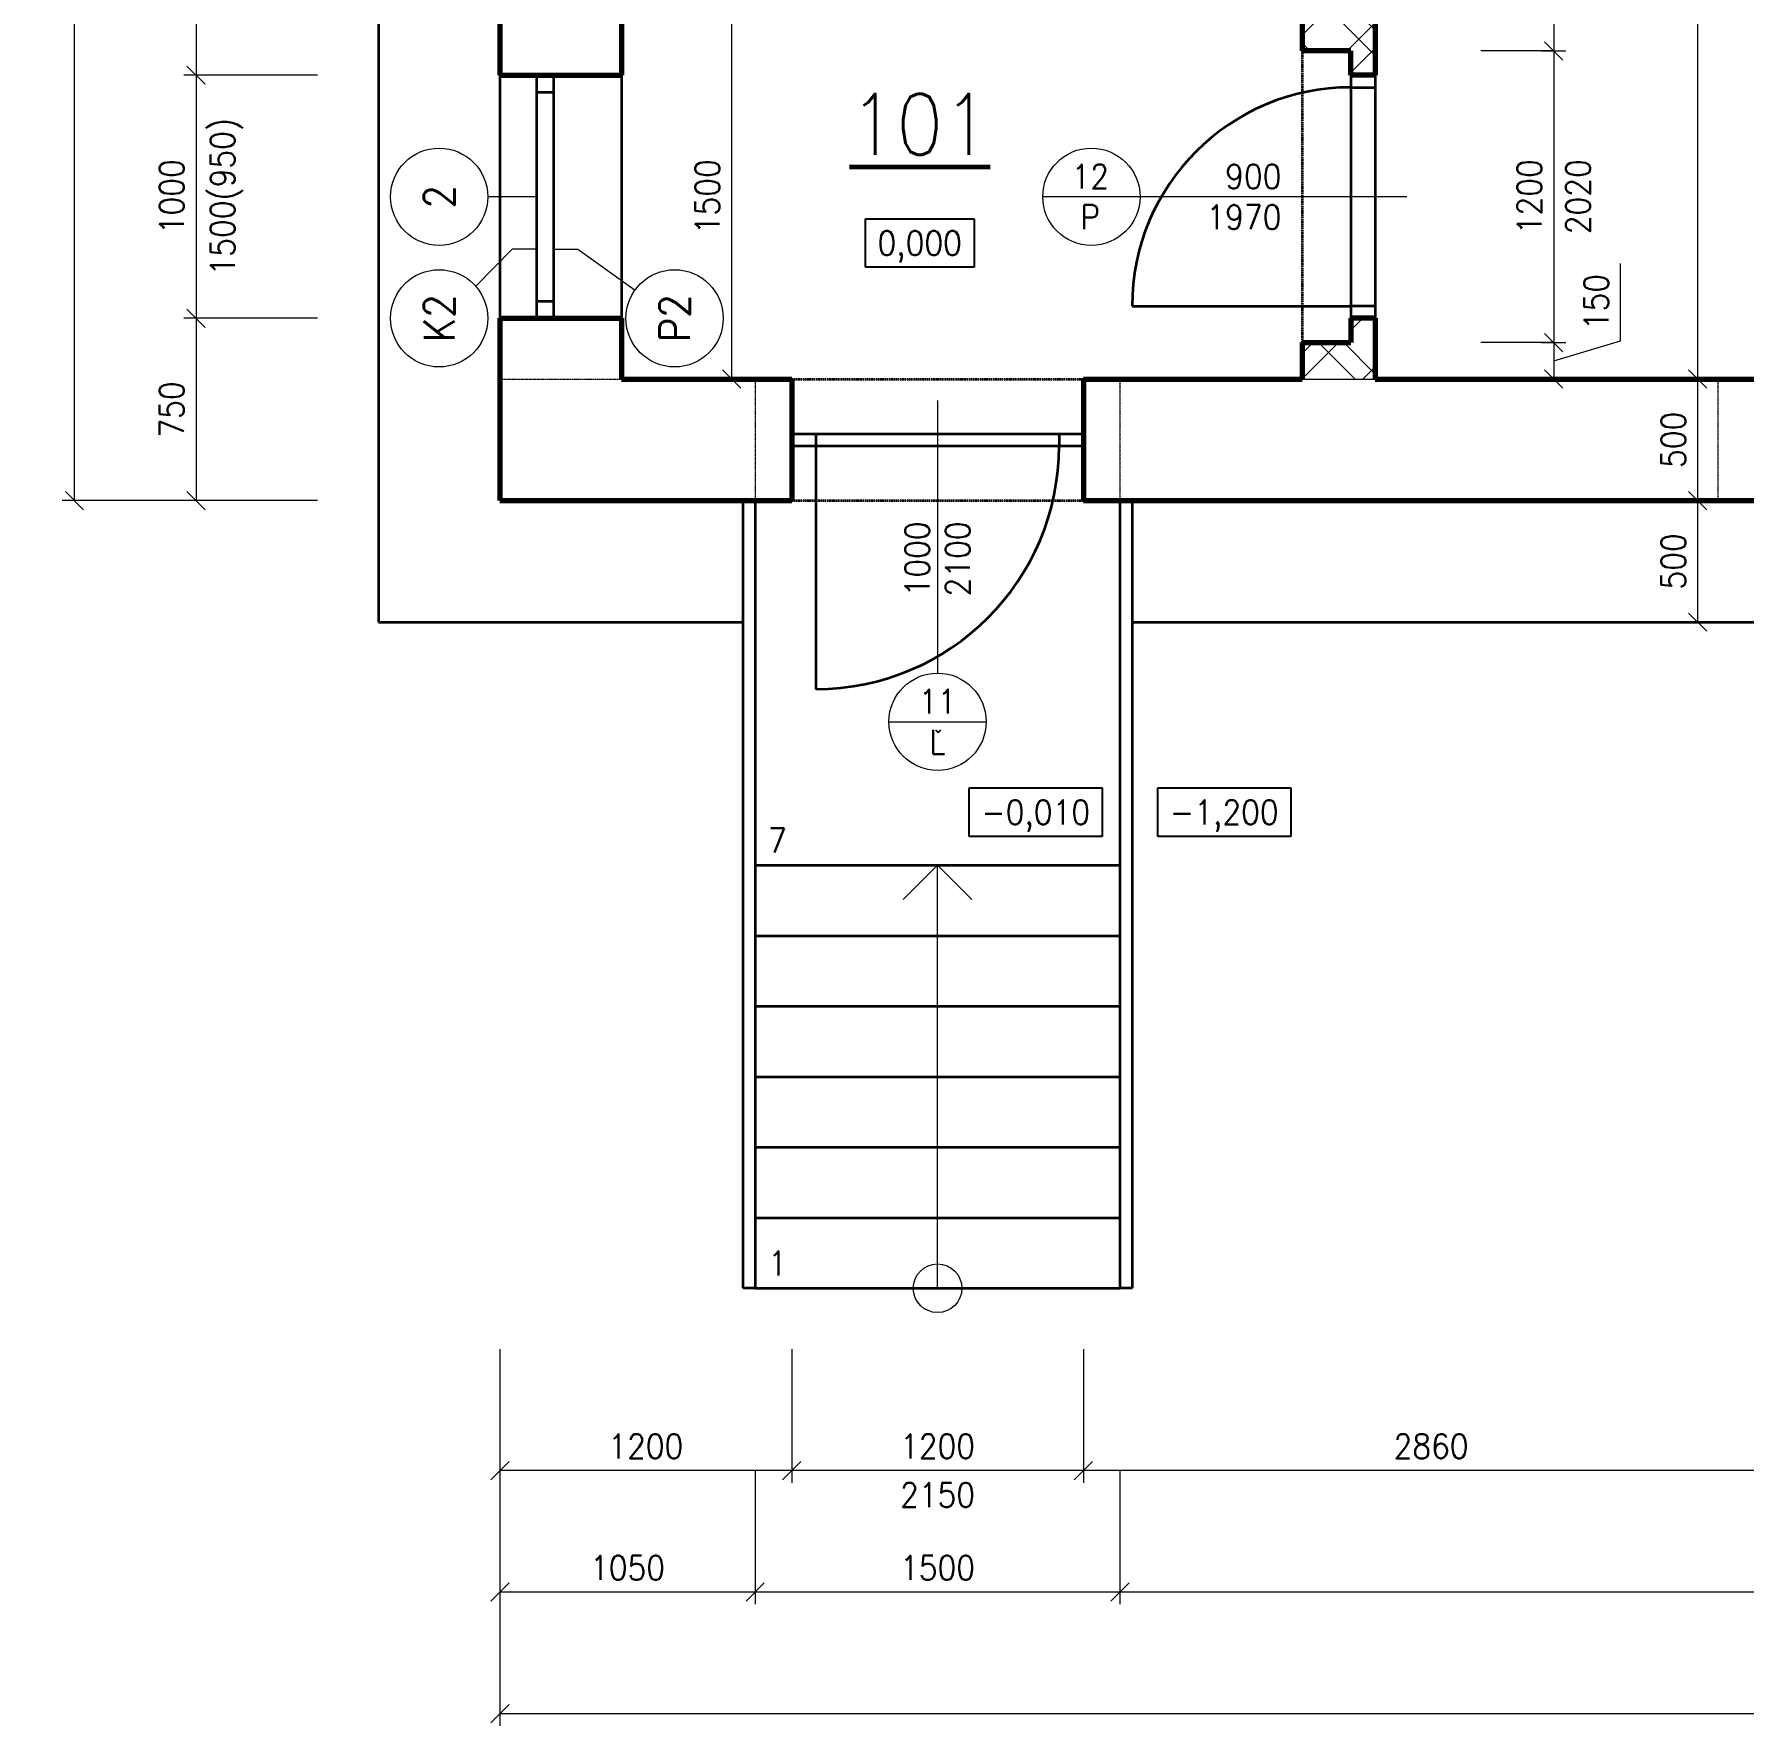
# Model space of a CAD drawing. Header units: inches. Extents: x 9237 to 46843, y 639 to 18394.
# Drawn here: x 9237 to 16269, y 639 to 7597 of the extents above; entities that cross this region are included whole.
import ezdxf

# ---------------------------------------------------------------- set-up
doc = ezdxf.new("R2010")
doc.units = ezdxf.units.IN
doc.header["$LTSCALE"] = 0.25
doc.header["$MEASUREMENT"] = 0
doc.linetypes.add('ACAD_ISO05W100', pattern=[33, 24, -3, 0, -3, 0, -3])
doc.linetypes.add('ACAD_ISO10W100', pattern=[18, 12, -3, 0, -3])
for name, color, linetype, lineweight in [('0.18', 51, 'Continuous', 18), ('0.25', 255, 'Continuous', 25), ('0.35', 6, 'Continuous', 35), ('0.6', 10, 'Continuous', 60), ('0.7', 30, 'Continuous', 70)]:
    doc.layers.add(name, color=color, linetype=linetype, lineweight=lineweight)
doc.styles.add('MyTextStyle', font='romans.shx', dxfattribs={"width": 0.9})
doc.dimstyles.new('Standard SK ext', dxfattribs={"dimtxt": 100, "dimasz": 75, "dimexe": 50, "dimexo": 0, "dimgap": 50, "dimtad": 1, "dimdec": 0, "dimrnd": 5, "dimzin": 0, "dimdsep": 46, "dimtxsty": 'MyTextStyle', "dimblk": 'OBLIQUE', "dimcen": 0, "dimclrd": 51, "dimclre": 51, "dimadec": 0, "dimazin": 0, "dimtfac": 1, "dimtdec": 0, "dimtofl": 0, "dimtmove": 0, "dimatfit": 2, "dimfxl": 500, "dimfxlon": 1, "dimtolj": 1, "dimtzin": 0, "dimlwd": 18, "dimlwe": 18, "dimarcsym": 0})
doc.dimstyles.new('Standard SK int', dxfattribs={"dimtxt": 100, "dimasz": 75, "dimexe": 50, "dimexo": 0, "dimgap": 50, "dimtad": 1, "dimdec": 0, "dimrnd": 5, "dimzin": 0, "dimtxsty": 'MyTextStyle', "dimblk": 'OBLIQUE', "dimcen": 0, "dimclrd": 51, "dimclre": 51, "dimadec": 0, "dimazin": 1, "dimtm": 1e-09, "dimtfac": 1, "dimtdec": 0, "dimtofl": 0, "dimtmove": 0, "dimatfit": 2, "dimfxl": 50, "dimfxlon": 1, "dimtfill": 1, "dimtfillclr": 250, "dimtolj": 1, "dimtzin": 0, "dimlwd": 18, "dimlwe": 18, "dimarcsym": 0})

# ---------------------------------------------------------------- blocks, each defined once
blk = doc.blocks.new('_Oblique')
at = {"color": 0, "linetype": 'ByBlock', "lineweight": -2}
blk.add_line((-0.5, -0.5), (0.5, 0.5), dxfattribs=at)
blk = doc.blocks.new('*D7')
at = {"layer": '0.25', "color": 51, "linetype": 'Continuous', "lineweight": 18, "transparency": 16777216}
for p, q in [((11153.1, 9205.2), (11153.1, 9305.2)), ((11653.1, 9205.2), (11653.1, 9305.2)), ((11653.1, 9255.2), (11153.1, 9255.2))]:
    blk.add_line(p, q, dxfattribs=at)
at = {"layer": 'Defpoints', "color": 0, "transparency": 16777216}
for p in [(11153.1, 9255.2), (11153.1, 6178.6), (11653.1, 6178.6)]:
    blk.add_point(p, dxfattribs=at)
at = {"layer": '0.25', "color": 51, "lineweight": 18, "transparency": 16777216, "xscale": 75, "yscale": 75, "zscale": 75, "rotation": 180}
blk.add_blockref('_Oblique', (11153.1, 9255.2), dxfattribs=at)
at = {"layer": '0.25', "color": 51, "lineweight": 18, "transparency": 16777216, "xscale": 75, "yscale": 75, "zscale": 75}
blk.add_blockref('_Oblique', (11653.1, 9255.2), dxfattribs=at)
at = {"layer": '0.25', "color": 0, "transparency": 16777216, "insert": (11403.1, 9355.2), "char_height": 100, "attachment_point": 5, "style": 'MyTextStyle', "bg_fill": 3, "box_fill_scale": 1.25, "bg_fill_color": 256, "bg_fill_true_color": 13158600, "bg_fill_transparency": 0}
blk.add_mtext('\\A1;500', dxfattribs=at)
blk = doc.blocks.new('*D17')
at = {"layer": '0.25', "color": 51, "linetype": 'Continuous', "lineweight": 18, "transparency": 16777216}
for p, q in [((15437.5, 11678.6), (15537.5, 11678.6)), ((15487.5, 11678.6), (15487.5, 7528.6)), ((15437.5, 7528.6), (15537.5, 7528.6))]:
    blk.add_line(p, q, dxfattribs=at)
at = {"layer": 'Defpoints', "color": 0, "transparency": 16777216}
for p in [(14753.1, 11678.6), (14653.1, 7528.6), (15487.5, 7528.6)]:
    blk.add_point(p, dxfattribs=at)
at = {"layer": '0.25', "color": 51, "lineweight": 18, "transparency": 16777216, "xscale": 75, "yscale": 75, "zscale": 75}
for p, rotation in [((15487.5, 11678.6), 90), ((15487.5, 7528.6), 270)]:
    blk.add_blockref('_Oblique', p, dxfattribs=dict(at, rotation=rotation))
at = {"layer": '0.25', "color": 0, "transparency": 16777216, "insert": (15387.5, 9603.6), "char_height": 100, "attachment_point": 5, "rotation": 90, "style": 'MyTextStyle', "bg_fill": 3, "box_fill_scale": 1.25, "bg_fill_color": 256, "bg_fill_true_color": 13158600, "bg_fill_transparency": 0}
blk.add_mtext('\\A1;4150', dxfattribs=at)
blk = doc.blocks.new('*D18')
at = {"layer": '0.25', "color": 51, "linetype": 'Continuous', "lineweight": 18, "transparency": 16777216}
for p, q in [((15437.5, 7528.6), (15537.5, 7528.6)), ((15487.5, 7528.6), (15487.5, 6328.6)), ((15437.5, 6328.6), (15537.5, 6328.6))]:
    blk.add_line(p, q, dxfattribs=at)
at = {"layer": 'Defpoints', "color": 0, "transparency": 16777216}
for p in [(14653.1, 7528.6), (14653.1, 6328.6), (15487.5, 6328.6)]:
    blk.add_point(p, dxfattribs=at)
at = {"layer": '0.25', "color": 51, "lineweight": 18, "transparency": 16777216, "xscale": 75, "yscale": 75, "zscale": 75}
for p, rotation in [((15487.5, 7528.6), 90), ((15487.5, 6328.6), 270)]:
    blk.add_blockref('_Oblique', p, dxfattribs=dict(at, rotation=rotation))
at = {"layer": '0.25', "color": 0, "transparency": 16777216, "char_height": 100, "attachment_point": 5, "rotation": 90, "style": 'MyTextStyle', "bg_fill": 3, "box_fill_scale": 1.25, "bg_fill_color": 256, "bg_fill_true_color": 13158600, "bg_fill_transparency": 0}
for s, insert in [('\\A1;1200', (15387.5, 6928.6)), ('\\A1;2020', (15587.5, 6928.6))]:
    blk.add_mtext(s, dxfattribs=dict(at, insert=insert))
blk = doc.blocks.new('*D19')
at = {"layer": '0.25', "color": 51, "linetype": 'Continuous', "lineweight": 18, "transparency": 16777216}
for p, q in [((15762.5, 6336.1), (15762.5, 6654.7)), ((15487.5, 6253.6), (15762.5, 6336.1)), ((15437.5, 6328.6), (15537.5, 6328.6)), ((15487.5, 6328.6), (15487.5, 6178.6)), ((15437.5, 6178.6), (15537.5, 6178.6))]:
    blk.add_line(p, q, dxfattribs=at)
at = {"layer": 'Defpoints', "color": 0, "transparency": 16777216}
for p in [(14653.1, 6328.6), (14753.1, 6178.6), (15487.5, 6178.6)]:
    blk.add_point(p, dxfattribs=at)
at = {"layer": '0.25', "color": 51, "lineweight": 18, "transparency": 16777216, "xscale": 75, "yscale": 75, "zscale": 75}
for p, rotation in [((15487.5, 6328.6), 90), ((15487.5, 6178.6), 270)]:
    blk.add_blockref('_Oblique', p, dxfattribs=dict(at, rotation=rotation))
at = {"layer": '0.25', "color": 0, "transparency": 16777216, "insert": (15662.5, 6495.4), "char_height": 100, "attachment_point": 5, "rotation": 90, "style": 'MyTextStyle', "bg_fill": 3, "box_fill_scale": 1.25, "bg_fill_color": 256, "bg_fill_true_color": 13158600, "bg_fill_transparency": 0}
blk.add_mtext('\\A1;150', dxfattribs=at)
blk = doc.blocks.new('*D20')
at = {"layer": '0.25', "color": 51, "linetype": 'Continuous', "lineweight": 18, "transparency": 16777216}
for p, q in [((16029.5, 6178.6), (16129.5, 6178.6)), ((16079.5, 6178.6), (16079.5, 5678.6)), ((16029.5, 5678.6), (16129.5, 5678.6))]:
    blk.add_line(p, q, dxfattribs=at)
at = {"layer": 'Defpoints', "color": 0, "transparency": 16777216}
for p in [(14753.1, 6178.6), (13553.1, 5678.6), (16079.5, 5678.6)]:
    blk.add_point(p, dxfattribs=at)
at = {"layer": '0.25', "color": 51, "lineweight": 18, "transparency": 16777216, "xscale": 75, "yscale": 75, "zscale": 75}
for p, rotation in [((16079.5, 6178.6), 90), ((16079.5, 5678.6), 270)]:
    blk.add_blockref('_Oblique', p, dxfattribs=dict(at, rotation=rotation))
at = {"layer": '0.25', "color": 0, "transparency": 16777216, "insert": (15979.5, 5928.6), "char_height": 100, "attachment_point": 5, "rotation": 90, "style": 'MyTextStyle', "bg_fill": 3, "box_fill_scale": 1.25, "bg_fill_color": 256, "bg_fill_true_color": 13158600, "bg_fill_transparency": 0}
blk.add_mtext('\\A1;500', dxfattribs=at)
blk = doc.blocks.new('*D24')
at = {"layer": '0.25', "color": 51, "linetype": 'Continuous', "lineweight": 18, "transparency": 16777216}
for p, q in [((16029.5, 11678.6), (16129.5, 11678.6)), ((16079.5, 11678.6), (16079.5, 6178.6)), ((16029.5, 6178.6), (16129.5, 6178.6))]:
    blk.add_line(p, q, dxfattribs=at)
at = {"layer": 'Defpoints', "color": 0, "transparency": 16777216}
for p in [(14753.1, 11678.6), (14753.1, 6178.6), (16079.5, 6178.6)]:
    blk.add_point(p, dxfattribs=at)
at = {"layer": '0.25', "color": 51, "lineweight": 18, "transparency": 16777216, "xscale": 75, "yscale": 75, "zscale": 75}
for p, rotation in [((16079.5, 11678.6), 90), ((16079.5, 6178.6), 270)]:
    blk.add_blockref('_Oblique', p, dxfattribs=dict(at, rotation=rotation))
at = {"layer": '0.25', "color": 0, "transparency": 16777216, "insert": (15979.5, 8928.6), "char_height": 100, "attachment_point": 5, "rotation": 90, "style": 'MyTextStyle', "bg_fill": 3, "box_fill_scale": 1.25, "bg_fill_color": 256, "bg_fill_true_color": 13158600, "bg_fill_transparency": 0}
blk.add_mtext('\\A1;5500', dxfattribs=at)
blk = doc.blocks.new('*D32')
at = {"layer": '0.25', "color": 51, "linetype": 'Continuous', "lineweight": 18, "transparency": 16777216}
for p, q in [((12056.5, 7678.6), (12156.5, 7678.6)), ((12106.5, 6178.6), (12106.5, 7678.6)), ((12056.5, 6178.6), (12156.5, 6178.6))]:
    blk.add_line(p, q, dxfattribs=at)
at = {"layer": 'Defpoints', "color": 0, "transparency": 16777216}
for p in [(11653.1, 7678.6), (12106.5, 7678.6), (11653.1, 6178.6)]:
    blk.add_point(p, dxfattribs=at)
at = {"layer": '0.25', "color": 51, "lineweight": 18, "transparency": 16777216, "xscale": 75, "yscale": 75, "zscale": 75}
for p, rotation in [((12106.5, 7678.6), 90), ((12106.5, 6178.6), 270)]:
    blk.add_blockref('_Oblique', p, dxfattribs=dict(at, rotation=rotation))
at = {"layer": '0.25', "color": 0, "transparency": 16777216, "insert": (12006.5, 6928.6), "char_height": 100, "attachment_point": 5, "rotation": 90, "style": 'MyTextStyle', "bg_fill": 3, "box_fill_scale": 1.25, "bg_fill_color": 256, "bg_fill_true_color": 13158600, "bg_fill_transparency": 0}
blk.add_mtext('\\A1;1500', dxfattribs=at)
blk = doc.blocks.new('*D46')
at = {"layer": '0.25', "color": 51, "linetype": 'Continuous', "lineweight": 18, "ltscale": 2, "transparency": 16777216}
for p, q in [((13553.1, 2188.6), (13553.1, 1638.6)), ((16413.1, 2188.6), (16413.1, 1638.6)), ((16413.1, 1688.6), (13553.1, 1688.6))]:
    blk.add_line(p, q, dxfattribs=at)
at = {"layer": 'Defpoints', "color": 0, "ltscale": 2, "transparency": 16777216}
for p in [(13553.1, 5678.6), (16413.1, 5678.6), (13553.1, 1688.6)]:
    blk.add_point(p, dxfattribs=at)
at = {"layer": '0.25', "color": 51, "lineweight": 18, "ltscale": 2, "transparency": 16777216, "xscale": 75, "yscale": 75, "zscale": 75, "rotation": 180}
blk.add_blockref('_Oblique', (13553.1, 1688.6), dxfattribs=at)
at = {"layer": '0.25', "color": 51, "lineweight": 18, "ltscale": 2, "transparency": 16777216, "xscale": 75, "yscale": 75, "zscale": 75}
blk.add_blockref('_Oblique', (16413.1, 1688.6), dxfattribs=at)
at = {"layer": '0.25', "color": 0, "ltscale": 2, "transparency": 16777216, "insert": (14983.1, 1788.6), "char_height": 100, "attachment_point": 5, "style": 'MyTextStyle'}
blk.add_mtext('\\A1;2860', dxfattribs=at)
blk = doc.blocks.new('*D47')
at = {"layer": '0.25', "color": 51, "linetype": 'Continuous', "lineweight": 18, "ltscale": 2, "transparency": 16777216}
for p, q in [((12353.1, 2188.6), (12353.1, 1638.6)), ((13553.1, 2188.6), (13553.1, 1638.6)), ((13553.1, 1688.6), (12353.1, 1688.6))]:
    blk.add_line(p, q, dxfattribs=at)
at = {"layer": 'Defpoints', "color": 0, "ltscale": 2, "transparency": 16777216}
for p in [(12353.1, 5678.6), (13553.1, 5678.6), (12353.1, 1688.6)]:
    blk.add_point(p, dxfattribs=at)
at = {"layer": '0.25', "color": 51, "lineweight": 18, "ltscale": 2, "transparency": 16777216, "xscale": 75, "yscale": 75, "zscale": 75, "rotation": 180}
blk.add_blockref('_Oblique', (12353.1, 1688.6), dxfattribs=at)
at = {"layer": '0.25', "color": 51, "lineweight": 18, "ltscale": 2, "transparency": 16777216, "xscale": 75, "yscale": 75, "zscale": 75}
blk.add_blockref('_Oblique', (13553.1, 1688.6), dxfattribs=at)
at = {"layer": '0.25', "color": 0, "ltscale": 2, "transparency": 16777216, "char_height": 100, "attachment_point": 5, "style": 'MyTextStyle'}
for s, insert in [('\\A1;1200', (12953.1, 1788.6)), ('\\A1;2150', (12953.1, 1588.6))]:
    blk.add_mtext(s, dxfattribs=dict(at, insert=insert))
blk = doc.blocks.new('*D48')
at = {"layer": '0.25', "color": 51, "linetype": 'Continuous', "lineweight": 18, "ltscale": 2, "transparency": 16777216}
for p, q in [((11153.1, 2188.6), (11153.1, 1638.6)), ((12353.1, 2188.6), (12353.1, 1638.6)), ((12353.1, 1688.6), (11153.1, 1688.6))]:
    blk.add_line(p, q, dxfattribs=at)
at = {"layer": 'Defpoints', "color": 0, "ltscale": 2, "transparency": 16777216}
for p in [(11153.1, 5678.6), (12353.1, 5678.6), (11153.1, 1688.6)]:
    blk.add_point(p, dxfattribs=at)
at = {"layer": '0.25', "color": 51, "lineweight": 18, "ltscale": 2, "transparency": 16777216, "xscale": 75, "yscale": 75, "zscale": 75, "rotation": 180}
blk.add_blockref('_Oblique', (11153.1, 1688.6), dxfattribs=at)
at = {"layer": '0.25', "color": 51, "lineweight": 18, "ltscale": 2, "transparency": 16777216, "xscale": 75, "yscale": 75, "zscale": 75}
blk.add_blockref('_Oblique', (12353.1, 1688.6), dxfattribs=at)
at = {"layer": '0.25', "color": 0, "ltscale": 2, "transparency": 16777216, "insert": (11753.1, 1788.6), "char_height": 100, "attachment_point": 5, "style": 'MyTextStyle'}
blk.add_mtext('\\A1;1200', dxfattribs=at)
blk = doc.blocks.new('*D49')
at = {"layer": '0.25', "color": 51, "linetype": 'Continuous', "lineweight": 18, "ltscale": 2, "transparency": 16777216}
for p, q in [((13703.1, 1688.6), (13703.1, 1138.6)), ((23413.1, 1688.6), (23413.1, 1138.6)), ((23413.1, 1188.6), (13703.1, 1188.6))]:
    blk.add_line(p, q, dxfattribs=at)
at = {"layer": 'Defpoints', "color": 0, "ltscale": 2, "transparency": 16777216}
for p in [(23413.1, 5678.6), (13703.1, 2438.6), (13703.1, 1188.6)]:
    blk.add_point(p, dxfattribs=at)
at = {"layer": '0.25', "color": 51, "lineweight": 18, "ltscale": 2, "transparency": 16777216, "xscale": 75, "yscale": 75, "zscale": 75, "rotation": 180}
blk.add_blockref('_Oblique', (13703.1, 1188.6), dxfattribs=at)
at = {"layer": '0.25', "color": 51, "lineweight": 18, "ltscale": 2, "transparency": 16777216, "xscale": 75, "yscale": 75, "zscale": 75}
blk.add_blockref('_Oblique', (23413.1, 1188.6), dxfattribs=at)
at = {"layer": '0.25', "color": 0, "ltscale": 2, "transparency": 16777216, "insert": (18558.1, 1288.6), "char_height": 100, "attachment_point": 5, "style": 'MyTextStyle'}
blk.add_mtext('\\A1;9710', dxfattribs=at)
blk = doc.blocks.new('*D50')
at = {"layer": '0.25', "color": 51, "linetype": 'Continuous', "lineweight": 18, "ltscale": 2, "transparency": 16777216}
for p, q in [((12203.1, 1688.6), (12203.1, 1138.6)), ((13703.1, 1688.6), (13703.1, 1138.6)), ((13703.1, 1188.6), (12203.1, 1188.6))]:
    blk.add_line(p, q, dxfattribs=at)
at = {"layer": 'Defpoints', "color": 0, "ltscale": 2, "transparency": 16777216}
for p in [(12203.1, 2438.6), (13703.1, 2438.6), (12203.1, 1188.6)]:
    blk.add_point(p, dxfattribs=at)
at = {"layer": '0.25', "color": 51, "lineweight": 18, "ltscale": 2, "transparency": 16777216, "xscale": 75, "yscale": 75, "zscale": 75, "rotation": 180}
blk.add_blockref('_Oblique', (12203.1, 1188.6), dxfattribs=at)
at = {"layer": '0.25', "color": 51, "lineweight": 18, "ltscale": 2, "transparency": 16777216, "xscale": 75, "yscale": 75, "zscale": 75}
blk.add_blockref('_Oblique', (13703.1, 1188.6), dxfattribs=at)
at = {"layer": '0.25', "color": 0, "ltscale": 2, "transparency": 16777216, "insert": (12953.1, 1288.6), "char_height": 100, "attachment_point": 5, "style": 'MyTextStyle'}
blk.add_mtext('\\A1;1500', dxfattribs=at)
blk = doc.blocks.new('*D51')
at = {"layer": '0.25', "color": 51, "linetype": 'Continuous', "lineweight": 18, "ltscale": 2, "transparency": 16777216}
for p, q in [((11153.1, 1688.6), (11153.1, 1138.6)), ((12203.1, 1688.6), (12203.1, 1138.6)), ((12203.1, 1188.6), (11153.1, 1188.6))]:
    blk.add_line(p, q, dxfattribs=at)
at = {"layer": 'Defpoints', "color": 0, "ltscale": 2, "transparency": 16777216}
for p in [(11153.1, 5678.6), (12203.1, 2438.6), (11153.1, 1188.6)]:
    blk.add_point(p, dxfattribs=at)
at = {"layer": '0.25', "color": 51, "lineweight": 18, "ltscale": 2, "transparency": 16777216, "xscale": 75, "yscale": 75, "zscale": 75, "rotation": 180}
blk.add_blockref('_Oblique', (11153.1, 1188.6), dxfattribs=at)
at = {"layer": '0.25', "color": 51, "lineweight": 18, "ltscale": 2, "transparency": 16777216, "xscale": 75, "yscale": 75, "zscale": 75}
blk.add_blockref('_Oblique', (12203.1, 1188.6), dxfattribs=at)
at = {"layer": '0.25', "color": 0, "ltscale": 2, "transparency": 16777216, "insert": (11678.1, 1288.6), "char_height": 100, "attachment_point": 5, "style": 'MyTextStyle'}
blk.add_mtext('\\A1;1050', dxfattribs=at)
blk = doc.blocks.new('*D52')
at = {"layer": '0.25', "color": 51, "linetype": 'Continuous', "lineweight": 18, "ltscale": 2, "transparency": 16777216}
for p, q in [((11153.1, 1188.6), (11153.1, 638.6)), ((23413.1, 1188.6), (23413.1, 638.6)), ((11153.1, 688.6), (23413.1, 688.6))]:
    blk.add_line(p, q, dxfattribs=at)
at = {"layer": 'Defpoints', "color": 0, "ltscale": 2, "transparency": 16777216}
for p in [(11153.1, 5678.6), (23413.1, 5678.6), (23413.1, 688.6)]:
    blk.add_point(p, dxfattribs=at)
at = {"layer": '0.25', "color": 51, "lineweight": 18, "ltscale": 2, "transparency": 16777216, "xscale": 75, "yscale": 75, "zscale": 75, "rotation": 180}
blk.add_blockref('_Oblique', (11153.1, 688.6), dxfattribs=at)
at = {"layer": '0.25', "color": 51, "lineweight": 18, "ltscale": 2, "transparency": 16777216, "xscale": 75, "yscale": 75, "zscale": 75}
blk.add_blockref('_Oblique', (23413.1, 688.6), dxfattribs=at)
at = {"layer": '0.25', "color": 0, "ltscale": 2, "transparency": 16777216, "insert": (17283.1, 788.6), "char_height": 100, "attachment_point": 5, "style": 'MyTextStyle'}
blk.add_mtext('\\A1;12260', dxfattribs=at)
blk = doc.blocks.new('*D53')
at = {"layer": '0.25', "color": 51, "linetype": 'Continuous', "lineweight": 18, "ltscale": 2, "transparency": 16777216}
for p, q in [((10403.1, 16478.6), (9853.1, 16478.6)), ((9903.1, 16478.6), (9903.1, 7428.6)), ((10403.1, 7428.6), (9853.1, 7428.6))]:
    blk.add_line(p, q, dxfattribs=at)
at = {"layer": 'Defpoints', "color": 0, "ltscale": 2, "transparency": 16777216}
for p in [(10653.1, 16478.6), (9903.1, 7428.6), (11153.1, 7428.6)]:
    blk.add_point(p, dxfattribs=at)
at = {"layer": '0.25', "color": 51, "lineweight": 18, "ltscale": 2, "transparency": 16777216, "xscale": 75, "yscale": 75, "zscale": 75}
for p, rotation in [((9903.1, 16478.6), 90), ((9903.1, 7428.6), 270)]:
    blk.add_blockref('_Oblique', p, dxfattribs=dict(at, rotation=rotation))
at = {"layer": '0.25', "color": 0, "ltscale": 2, "transparency": 16777216, "insert": (9803.1, 11953.6), "char_height": 100, "attachment_point": 5, "rotation": 90, "style": 'MyTextStyle'}
blk.add_mtext('\\A1;9050', dxfattribs=at)
blk = doc.blocks.new('*D54')
at = {"layer": '0.25', "color": 51, "linetype": 'Continuous', "lineweight": 18, "ltscale": 2, "transparency": 16777216}
for p, q in [((10403.1, 7428.6), (9853.1, 7428.6)), ((9903.1, 7428.6), (9903.1, 6428.6)), ((10403.1, 6428.6), (9853.1, 6428.6))]:
    blk.add_line(p, q, dxfattribs=at)
at = {"layer": 'Defpoints', "color": 0, "ltscale": 2, "transparency": 16777216}
for p in [(11153.1, 7428.6), (9903.1, 6428.6), (11153.1, 6428.6)]:
    blk.add_point(p, dxfattribs=at)
at = {"layer": '0.25', "color": 51, "lineweight": 18, "ltscale": 2, "transparency": 16777216, "xscale": 75, "yscale": 75, "zscale": 75}
for p, rotation in [((9903.1, 7428.6), 90), ((9903.1, 6428.6), 270)]:
    blk.add_blockref('_Oblique', p, dxfattribs=dict(at, rotation=rotation))
at = {"layer": '0.25', "color": 0, "ltscale": 2, "transparency": 16777216, "char_height": 100, "attachment_point": 5, "rotation": 90, "style": 'MyTextStyle'}
for s, insert in [('\\A1;1500(950)', (10029.3, 6928.6)), ('\\A1;1000', (9803.1, 6928.6))]:
    blk.add_mtext(s, dxfattribs=dict(at, insert=insert))
blk = doc.blocks.new('*D55')
at = {"layer": '0.25', "color": 51, "linetype": 'Continuous', "lineweight": 18, "ltscale": 2, "transparency": 16777216}
for p, q in [((10403.1, 6428.6), (9853.1, 6428.6)), ((9903.1, 6428.6), (9903.1, 5678.6)), ((10403.1, 5678.6), (9853.1, 5678.6))]:
    blk.add_line(p, q, dxfattribs=at)
at = {"layer": 'Defpoints', "color": 0, "ltscale": 2, "transparency": 16777216}
for p in [(11153.1, 6428.6), (9903.1, 5678.6), (11153.1, 5678.6)]:
    blk.add_point(p, dxfattribs=at)
at = {"layer": '0.25', "color": 51, "lineweight": 18, "ltscale": 2, "transparency": 16777216, "xscale": 75, "yscale": 75, "zscale": 75}
for p, rotation in [((9903.1, 6428.6), 90), ((9903.1, 5678.6), 270)]:
    blk.add_blockref('_Oblique', p, dxfattribs=dict(at, rotation=rotation))
at = {"layer": '0.25', "color": 0, "ltscale": 2, "transparency": 16777216, "insert": (9803.1, 6053.6), "char_height": 100, "attachment_point": 5, "rotation": 90, "style": 'MyTextStyle'}
blk.add_mtext('\\A1;750', dxfattribs=at)
blk = doc.blocks.new('*D56')
at = {"layer": '0.25', "color": 51, "linetype": 'Continuous', "lineweight": 18, "ltscale": 2, "transparency": 16777216}
for p, q in [((9903.1, 16478.6), (9353.1, 16478.6)), ((9403.1, 5678.6), (9403.1, 16478.6)), ((9903.1, 5678.6), (9353.1, 5678.6))]:
    blk.add_line(p, q, dxfattribs=at)
at = {"layer": 'Defpoints', "color": 0, "ltscale": 2, "transparency": 16777216}
for p in [(9403.1, 16478.6), (11153.1, 16478.6), (11153.1, 5678.6)]:
    blk.add_point(p, dxfattribs=at)
at = {"layer": '0.25', "color": 51, "lineweight": 18, "ltscale": 2, "transparency": 16777216, "xscale": 75, "yscale": 75, "zscale": 75}
for p, rotation in [((9403.1, 16478.6), 90), ((9403.1, 5678.6), 270)]:
    blk.add_blockref('_Oblique', p, dxfattribs=dict(at, rotation=rotation))
at = {"layer": '0.25', "color": 0, "ltscale": 2, "transparency": 16777216, "insert": (9303.1, 11078.6), "char_height": 100, "attachment_point": 5, "rotation": 90, "style": 'MyTextStyle'}
blk.add_mtext('\\A1;10800', dxfattribs=at)
blk = doc.blocks.new('*D76')
at = {"layer": '0.25', "color": 51, "linetype": 'Continuous', "lineweight": 18, "ltscale": 2, "transparency": 16777216}
for p, q in [((16029.5, 5678.6), (16129.5, 5678.6)), ((16079.5, 5678.6), (16079.5, 5178.6)), ((16029.5, 5178.6), (16129.5, 5178.6))]:
    blk.add_line(p, q, dxfattribs=at)
at = {"layer": 'Defpoints', "color": 0, "ltscale": 2, "transparency": 16777216}
for p in [(13553.1, 5678.6), (13753.1, 5178.6), (16079.5, 5178.6)]:
    blk.add_point(p, dxfattribs=at)
at = {"layer": '0.25', "color": 51, "lineweight": 18, "ltscale": 2, "transparency": 16777216, "xscale": 75, "yscale": 75, "zscale": 75}
for p, rotation in [((16079.5, 5678.6), 90), ((16079.5, 5178.6), 270)]:
    blk.add_blockref('_Oblique', p, dxfattribs=dict(at, rotation=rotation))
at = {"layer": '0.25', "color": 0, "ltscale": 2, "transparency": 16777216, "insert": (15979.5, 5428.6), "char_height": 100, "attachment_point": 5, "rotation": 90, "style": 'MyTextStyle', "bg_fill": 3, "box_fill_scale": 1.25, "bg_fill_color": 256, "bg_fill_true_color": 13158600, "bg_fill_transparency": 0}
blk.add_mtext('\\A1;500', dxfattribs=at)
blk = doc.blocks.new('*D79')
at = {"layer": '0.25', "color": 51, "linetype": 'Continuous', "lineweight": 18, "ltscale": 2, "transparency": 16777216}
for p, q in [((10653.1, 9205.2), (10653.1, 9305.2)), ((11153.1, 9205.2), (11153.1, 9305.2)), ((11153.1, 9255.2), (10653.1, 9255.2))]:
    blk.add_line(p, q, dxfattribs=at)
at = {"layer": 'Defpoints', "color": 0, "ltscale": 2, "transparency": 16777216}
for p in [(10653.1, 9255.2), (11153.1, 6178.6), (10653.1, 5178.6)]:
    blk.add_point(p, dxfattribs=at)
at = {"layer": '0.25', "color": 51, "lineweight": 18, "ltscale": 2, "transparency": 16777216, "xscale": 75, "yscale": 75, "zscale": 75, "rotation": 180}
blk.add_blockref('_Oblique', (10653.1, 9255.2), dxfattribs=at)
at = {"layer": '0.25', "color": 51, "lineweight": 18, "ltscale": 2, "transparency": 16777216, "xscale": 75, "yscale": 75, "zscale": 75}
blk.add_blockref('_Oblique', (11153.1, 9255.2), dxfattribs=at)
at = {"layer": '0.25', "color": 0, "ltscale": 2, "transparency": 16777216, "insert": (10903.1, 9355.2), "char_height": 100, "attachment_point": 5, "style": 'MyTextStyle', "bg_fill": 3, "box_fill_scale": 1.25, "bg_fill_color": 256, "bg_fill_true_color": 13158600, "bg_fill_transparency": 0}
blk.add_mtext('\\A1;500', dxfattribs=at)

msp = doc.modelspace()

# ---------------------------------------------------------------- hatches: boundary and pattern name
at = {"layer": '0.18'}
h = msp.add_hatch(dxfattribs=at)
h.set_pattern_fill('MURIVOVYSOKAPEVNOST', color=256, scale=250, pattern_type=2)
h.set_pattern_definition([(45, (5950.6, -1969.33), (0, 353.5534), []), (45, (6200.6, -1969.33), (0, 353.5534), []), (135, (5950.6, -1969.33), (-353.5534, 3e-14), []), (135, (6200.6, -1969.33), (-353.5534, 3e-14), [])])
h.paths.add_polyline_path([(14753.1, 6428.6), (14653.1, 6428.6), (14653.1, 6328.6), (14453.1, 6328.6), (14453.1, 6178.6), (14753.1, 6178.6)])
h.paths.add_polyline_path([(14753.1, 7678.6), (14453.1, 7678.6), (14453.1, 7528.6), (14653.1, 7528.6), (14653.1, 7428.6), (14753.1, 7428.6)])
h.paths.add_polyline_path([(14753.1, 11678.6), (14453.1, 11678.6), (14453.1, 7678.6), (14753.1, 7678.6)])

# ---------------------------------------------------------------- linework, layer by layer
for p, q in [((13785.9, 6928.6), (13385.9, 6928.6)), ((12953.1, 6090.4), (12953.1, 4968.9)), ((12753.1, 4768.9), (13153.1, 4768.9)), ((12953.1, 4178.6), (12811.7, 4037.2)), ((12953.1, 2438.6), (12953.1, 4178.6)), ((12953.1, 4178.6), (13094.5, 4037.2))]:
    msp.add_line(p, q, dxfattribs=at)
at = {"layer": '0.18', "linetype": 'ACAD_ISO05W100'}
for p, q in [((12203.1, 6178.6), (12203.1, 5678.6)), ((13703.1, 6178.6), (13703.1, 5678.6))]:
    msp.add_line(p, q, dxfattribs=at)
at = {"layer": '0.18', "linetype": 'ACAD_ISO05W100', "ltscale": 0.5}
msp.add_line((14453.1, 6178.6), (14753.1, 6178.6), dxfattribs=at)
at = {"layer": '0.18'}
for centre, radius in [((13585.9, 6928.6), 200), ((12953.1, 4768.9), 200), ((12953.1, 2438.6), 100)]:
    msp.add_circle(centre, radius, dxfattribs=at)
at = {"layer": '0.25'}
for p, q in [((12944.9, 4735.2), (12955.5, 4724.6)), ((12955.5, 4724.6), (12966.1, 4735.2))]:
    msp.add_line(p, q, dxfattribs=at)
at = {"layer": '0.35'}
for p, q in [((10653.1, 16978.6), (10653.1, 5178.6)), ((14653.1, 7428.6), (14653.1, 6428.6)), ((14753.1, 7428.6), (14753.1, 6428.6)), ((14653.1, 7378.6), (14753.1, 7378.6)), ((13753.1, 6478.6), (14653.1, 6478.6)), ((14753.1, 6478.6), (14653.1, 6478.6)), ((12353.1, 5953.6), (13553.1, 5953.6)), ((12453.1, 5953.6), (12453.1, 5903.6)), ((13453.1, 5953.6), (13453.1, 5903.6)), ((12353.1, 5903.6), (13553.1, 5903.6)), ((12453.1, 5903.6), (12453.1, 4903.6)), ((12153.1, 2438.6), (12153.1, 5678.6)), ((12203.1, 5678.6), (12203.1, 4178.6)), ((13703.1, 5678.6), (13703.1, 4178.6)), ((13753.1, 5678.6), (13753.1, 2438.6)), ((10653.1, 5178.6), (12153.1, 5178.6)), ((13753.1, 5178.6), (23913.1, 5178.6)), ((12203.1, 4178.6), (13703.1, 4178.6)), ((12203.1, 4178.6), (12203.1, 2438.6)), ((13703.1, 4178.6), (13703.1, 2438.6)), ((12203.1, 3888.6), (13703.1, 3888.6)), ((12203.1, 3598.6), (13703.1, 3598.6)), ((12203.1, 3308.6), (13703.1, 3308.6)), ((12203.1, 3018.6), (13703.1, 3018.6)), ((12203.1, 2728.6), (13703.1, 2728.6)), ((12203.1, 2438.6), (12153.1, 2438.6)), ((12203.1, 2438.6), (13703.1, 2438.6)), ((13753.1, 2438.6), (13703.1, 2438.6))]:
    msp.add_line(p, q, dxfattribs=at)
at = {"layer": '0.35', "linetype": 'ACAD_ISO10W100', "ltscale": 2}
for p, q in [((14453.1, 7528.6), (14453.1, 6328.6)), ((12353.1, 6178.6), (13553.1, 6178.6)), ((12353.1, 5678.6), (13553.1, 5678.6))]:
    msp.add_line(p, q, dxfattribs=at)
at = {"layer": '0.35'}
for centre, radius, start, end in [((14653.1, 6478.6), 900, 90, 180), ((12453.1, 5903.6), 1000, 270, 0)]:
    msp.add_arc(centre, radius, start, end, dxfattribs=at)
at = {"layer": '0.7'}
for p, q in [((11153.1, 16478.6), (11153.1, 7428.6)), ((14753.1, 12078.6), (14753.1, 7428.6)), ((11653.1, 11678.6), (11653.1, 7428.6)), ((14453.1, 11678.6), (14453.1, 7528.6)), ((14653.1, 7528.6), (14453.1, 7528.6)), ((14653.1, 7428.6), (14653.1, 7528.6)), ((14753.1, 7428.6), (14653.1, 7428.6)), ((11153.1, 6428.6), (11153.1, 5678.6)), ((11653.1, 6428.6), (11653.1, 6178.6)), ((14753.1, 6428.6), (14653.1, 6428.6)), ((14653.1, 6428.6), (14653.1, 6328.6)), ((14753.1, 6428.6), (14753.1, 6178.6)), ((14453.1, 6328.6), (14653.1, 6328.6)), ((14453.1, 6328.6), (14453.1, 6178.6)), ((11653.1, 6178.6), (12353.1, 6178.6)), ((12353.1, 6178.6), (12353.1, 5678.6)), ((13553.1, 6178.6), (13553.1, 5678.6)), ((13553.1, 6178.6), (14453.1, 6178.6)), ((14753.1, 6178.6), (16413.1, 6178.6)), ((11153.1, 5678.6), (12353.1, 5678.6)), ((13553.1, 5678.6), (16413.1, 5678.6))]:
    msp.add_line(p, q, dxfattribs=at)

# ---------------------------------------------------------------- texts
at = {"layer": '0.25', "char_height": 100, "style": 'MyTextStyle'}
for s, width, insert, attachment_point in [('{\\Fromans|c238;12\\PP}', 109.337, (13581.2, 6928.6), 5), ('{\\Fromans|c238;900\\P1970}', 313.65, (14367.6, 6928.6), 6), ('{\\Fromans|c238;11\\PL}', 133.187, (12953.1, 4768.9), 5), ('{\\Fromans|c238;7}', 100, (12256.1, 4231.6), 7), ('{\\Fromans|c238;1}', 100, (12256.1, 2491.6), 7)]:
    msp.add_mtext_dynamic_manual_height_columns(s, width=width, gutter_width=500, heights=[0], dxfattribs=dict(at, insert=insert, attachment_point=attachment_point))
at = {"layer": '0.25', "ltscale": 2, "char_height": 125, "attachment_point": 5, "rotation": 90, "style": 'MyTextStyle'}
for s, insert in [('{\\Fromans|c238;2}', (10903.1, 6928.6)), ('{\\Fromans|c238;K2}', (10903.1, 6428.6))]:
    msp.add_mtext_dynamic_manual_height_columns(s, width=100, gutter_width=500, heights=[0], dxfattribs=dict(at, insert=insert))
at = {"layer": '0.25', "char_height": 100, "attachment_point": 5, "style": 'MyTextStyle', "bg_fill": 16, "box_fill_scale": 1.5, "bg_fill_color": 256, "bg_fill_transparency": 0}
for s, insert in [('{\\Fromans|c238;0,000}', (12879.8, 6723.1)), ('{\\Fromans|c238;-0,010}', (13356.8, 4381.4)), ('{\\Fromans|c238;-1,200}', (14132.3, 4381.4))]:
    msp.add_mtext(s, dxfattribs=dict(at, insert=insert))
at = {"layer": '0.25', "insert": (12953.1, 5593.1), "char_height": 100, "attachment_point": 6, "rotation": 90, "style": 'MyTextStyle'}
msp.add_mtext_dynamic_manual_height_columns('{\\Fromans|c238;1000^J2100}', width=313.65, gutter_width=500, heights=[0], dxfattribs=at)
at = {"layer": '0.6', "insert": (12879.8, 7101.7), "char_height": 250, "attachment_point": 8, "style": 'MyTextStyle'}
msp.add_mtext('{\\Fromans|c238;\\L101}', dxfattribs=at)

# ---------------------------------------------------------------- dimensions: what is measured, and where the dimension line sits
at = {"layer": '0.25', "ltscale": 2}
for base, p1, p2, picture, middle in [((11153.1, 1688.6), (12353.1, 5678.6), (11153.1, 5678.6), '*D48', (11753.1, 1788.6)), ((11153.1, 1188.6), (12203.1, 2438.6), (11153.1, 5678.6), '*D51', (11678.1, 1288.6)), ((12203.1, 1188.6), (13703.1, 2438.6), (12203.1, 2438.6), '*D50', (12953.1, 1288.6))]:
    dim = msp.add_linear_dim(base=base, p1=p1, p2=p2, dimstyle='Standard SK ext', override={"dimtmove": 1}, dxfattribs=at)
    dim.commit()
    dim.dimension.update_dxf_attribs({"geometry": picture, "text_midpoint": middle})

# ---------------------------------------------------------------- next in the draw order: dimensions: what is measured, and where the dimension line sits
at = {"layer": '0.25'}
dim = msp.add_linear_dim(base=(15487.5, 7528.6), p1=(14753.1, 11678.6), p2=(14653.1, 7528.6), angle=90, dimstyle='Standard SK int', override={"dimtmove": 1}, dxfattribs=at)
dim.commit()
dim.dimension.update_dxf_attribs({"geometry": '*D17', "text_midpoint": (15387.5, 9603.6)})
dim = msp.add_linear_dim(base=(11153.1, 9255.2), p1=(11653.1, 6178.6), p2=(11153.1, 6178.6), dimstyle='Standard SK int', dxfattribs=at)
dim.commit()
dim.dimension.update_dxf_attribs({"geometry": '*D7', "text_midpoint": (11403.1, 9355.2)})

# ---------------------------------------------------------------- next in the draw order: linework, layer by layer
at = {"layer": '0.18', "ltscale": 2}
for p, q in [((11303.1, 6928.6), (11103.1, 6928.6)), ((11203.1, 6713.6), (11053.5, 6560.5)), ((11303.1, 6713.6), (11203.1, 6713.6)), ((11373.1, 6713.6), (11473.1, 6713.6))]:
    msp.add_line(p, q, dxfattribs=at)
for centre in [(10903.1, 6928.6), (10903.1, 6428.6)]:
    msp.add_circle(centre, 200, dxfattribs=at)
at = {"layer": '0.35', "ltscale": 2}
for p, q in [((11153.1, 7428.6), (11153.1, 6428.6)), ((11303.1, 7428.6), (11303.1, 6428.6)), ((11373.1, 7428.6), (11373.1, 6428.6)), ((11303.1, 7358.6), (11373.1, 7358.6)), ((11303.1, 6498.6), (11373.1, 6498.6))]:
    msp.add_line(p, q, dxfattribs=at)

# ---------------------------------------------------------------- next in the draw order: dimensions: what is measured, and where the dimension line sits
at = {"layer": '0.25', "ltscale": 2}
for base, p1, p2, picture, middle in [((9403.1, 16478.6), (11153.1, 5678.6), (11153.1, 16478.6), '*D56', (9303.1, 11078.6)), ((9903.1, 7428.6), (10653.1, 16478.6), (11153.1, 7428.6), '*D53', (9803.1, 11953.6)), ((9903.1, 5678.6), (11153.1, 6428.6), (11153.1, 5678.6), '*D55', (9803.1, 6053.6))]:
    dim = msp.add_linear_dim(base=base, p1=p1, p2=p2, angle=90, dimstyle='Standard SK ext', override={"dimtmove": 1}, dxfattribs=at)
    dim.commit()
    dim.dimension.update_dxf_attribs({"geometry": picture, "text_midpoint": middle})
at = {"layer": '0.25'}
dim = msp.add_linear_dim(base=(12106.5, 7678.6), p1=(11653.1, 6178.6), p2=(11653.1, 7678.6), angle=90, dimstyle='Standard SK int', dxfattribs=at)
dim.commit()
dim.dimension.update_dxf_attribs({"geometry": '*D32', "text_midpoint": (12006.5, 6928.6)})
dim = msp.add_linear_dim(base=(15487.5, 6328.6), p1=(14653.1, 7528.6), p2=(14653.1, 6328.6), angle=90, text='<>\\X2020', dimstyle='Standard SK int', override={"dimtmove": 1}, dxfattribs=at)
dim.commit()
dim.dimension.update_dxf_attribs({"geometry": '*D18', "text_midpoint": (15487.5, 6928.6)})
at = {"layer": '0.25', "ltscale": 2}
dim = msp.add_linear_dim(base=(9903.1, 6428.6), p1=(11153.1, 7428.6), p2=(11153.1, 6428.6), angle=90, text='<>\\X1500(950)', dimstyle='Standard SK ext', override={"dimtmove": 1}, dxfattribs=at)
dim.commit()
dim.dimension.update_dxf_attribs({"geometry": '*D54', "text_midpoint": (9903.1, 6928.6)})

# ---------------------------------------------------------------- next in the draw order: linework, layer by layer
at = {"layer": '0.18'}
msp.add_line((15487.5, 7528.6), (15187.5, 7528.6), dxfattribs=at)
at = {"layer": '0.18', "ltscale": 2}
msp.add_line((11473.1, 6713.6), (11708.9, 6544.9), dxfattribs=at)
at = {"layer": '0.18', "linetype": 'ACAD_ISO05W100'}
msp.add_line((11153.1, 6178.6), (11653.1, 6178.6), dxfattribs=at)
at = {"layer": '0.18', "ltscale": 2}
msp.add_circle((11871.6, 6428.6), 200, dxfattribs=at)
at = {"layer": '0.35', "ltscale": 2}
msp.add_line((11653.1, 7428.6), (11653.1, 6428.6), dxfattribs=at)
at = {"layer": '0.7'}
for p, q in [((11153.1, 7428.6), (11653.1, 7428.6)), ((11153.1, 6428.6), (11653.1, 6428.6))]:
    msp.add_line(p, q, dxfattribs=at)

# ---------------------------------------------------------------- next in the draw order: texts
at = {"layer": '0.25', "ltscale": 2, "insert": (11871.6, 6428.6), "char_height": 125, "attachment_point": 5, "rotation": 90, "style": 'MyTextStyle'}
msp.add_mtext_dynamic_manual_height_columns('{\\Fromans|c238;P2}', width=100, gutter_width=500, heights=[0], dxfattribs=at)

# ---------------------------------------------------------------- next in the draw order: dimensions: what is measured, and where the dimension line sits
at = {"layer": '0.25'}
dim = msp.add_linear_dim(base=(15487.5, 6178.6), p1=(14653.1, 6328.6), p2=(14753.1, 6178.6), angle=90, dimstyle='Standard SK int', override={"dimtmove": 1}, dxfattribs=at)
dim.commit()
dim.dimension.update_dxf_attribs({"geometry": '*D19', "text_midpoint": (15662.5, 6386.1)})

# ---------------------------------------------------------------- next in the draw order: linework, layer by layer
at = {"layer": '0.18'}
msp.add_line((15487.5, 6328.6), (15187.5, 6328.6), dxfattribs=at)

# ---------------------------------------------------------------- next in the draw order: dimensions: what is measured, and where the dimension line sits
at = {"layer": '0.25'}
dim = msp.add_linear_dim(base=(16079.5, 5678.6), p1=(14753.1, 6178.6), p2=(13553.1, 5678.6), angle=90, dimstyle='Standard SK int', override={"dimtmove": 1}, dxfattribs=at)
dim.commit()
dim.dimension.update_dxf_attribs({"geometry": '*D20', "text_midpoint": (15979.5, 5928.6)})

# ---------------------------------------------------------------- next in the draw order: dimensions: what is measured, and where the dimension line sits
dim = msp.add_linear_dim(base=(16079.5, 6178.6), p1=(14753.1, 11678.6), p2=(14753.1, 6178.6), angle=90, dimstyle='Standard SK int', dxfattribs=at)
dim.commit()
dim.dimension.update_dxf_attribs({"geometry": '*D24', "text_midpoint": (15979.5, 8928.6)})
at = {"layer": '0.25', "ltscale": 2}
dim = msp.add_linear_dim(base=(23413.1, 688.6), p1=(11153.1, 5678.6), p2=(23413.1, 5678.6), dimstyle='Standard SK ext', dxfattribs=at)
dim.commit()
dim.dimension.update_dxf_attribs({"geometry": '*D52', "text_midpoint": (17283.1, 788.6)})
dim = msp.add_linear_dim(base=(12353.1, 1688.6), p1=(13553.1, 5678.6), p2=(12353.1, 5678.6), text='<>\\X2150', dimstyle='Standard SK ext', override={"dimtmove": 1}, dxfattribs=at)
dim.commit()
dim.dimension.update_dxf_attribs({"geometry": '*D47', "text_midpoint": (12953.1, 1688.6)})
for base, p1, p2, picture, middle in [((13553.1, 1688.6), (16413.1, 5678.6), (13553.1, 5678.6), '*D46', (14983.1, 1788.6)), ((13703.1, 1188.6), (23413.1, 5678.6), (13703.1, 2438.6), '*D49', (18558.1, 1288.6))]:
    dim = msp.add_linear_dim(base=base, p1=p1, p2=p2, dimstyle='Standard SK ext', override={"dimtmove": 1}, dxfattribs=at)
    dim.commit()
    dim.dimension.update_dxf_attribs({"geometry": picture, "text_midpoint": middle})

# ---------------------------------------------------------------- next in the draw order: linework, layer by layer
at = {"layer": '0.18'}
msp.add_line((14883.5, 6928.6), (13785.9, 6928.6), dxfattribs=at)
at = {"layer": '0.18', "linetype": 'ACAD_ISO05W100'}
msp.add_line((16163.1, 6178.6), (16163.1, 5678.6), dxfattribs=at)

# ---------------------------------------------------------------- next in the draw order: dimensions: what is measured, and where the dimension line sits
at = {"layer": '0.25', "ltscale": 2}
dim = msp.add_linear_dim(base=(10653.1, 9255.2), p1=(11153.1, 6178.6), p2=(10653.1, 5178.6), dimstyle='Standard SK int', override={"dimtmove": 1}, dxfattribs=at)
dim.commit()
dim.dimension.update_dxf_attribs({"geometry": '*D79', "text_midpoint": (10903.1, 9355.2)})

# ---------------------------------------------------------------- next in the draw order: dimensions: what is measured, and where the dimension line sits
dim = msp.add_linear_dim(base=(16079.5, 5178.6), p1=(13553.1, 5678.6), p2=(13753.1, 5178.6), angle=90, dimstyle='Standard SK int', override={"dimtmove": 1}, dxfattribs=at)
dim.commit()
dim.dimension.update_dxf_attribs({"geometry": '*D76', "text_midpoint": (15979.5, 5428.6)})

doc.saveas('drawing.dxf')
